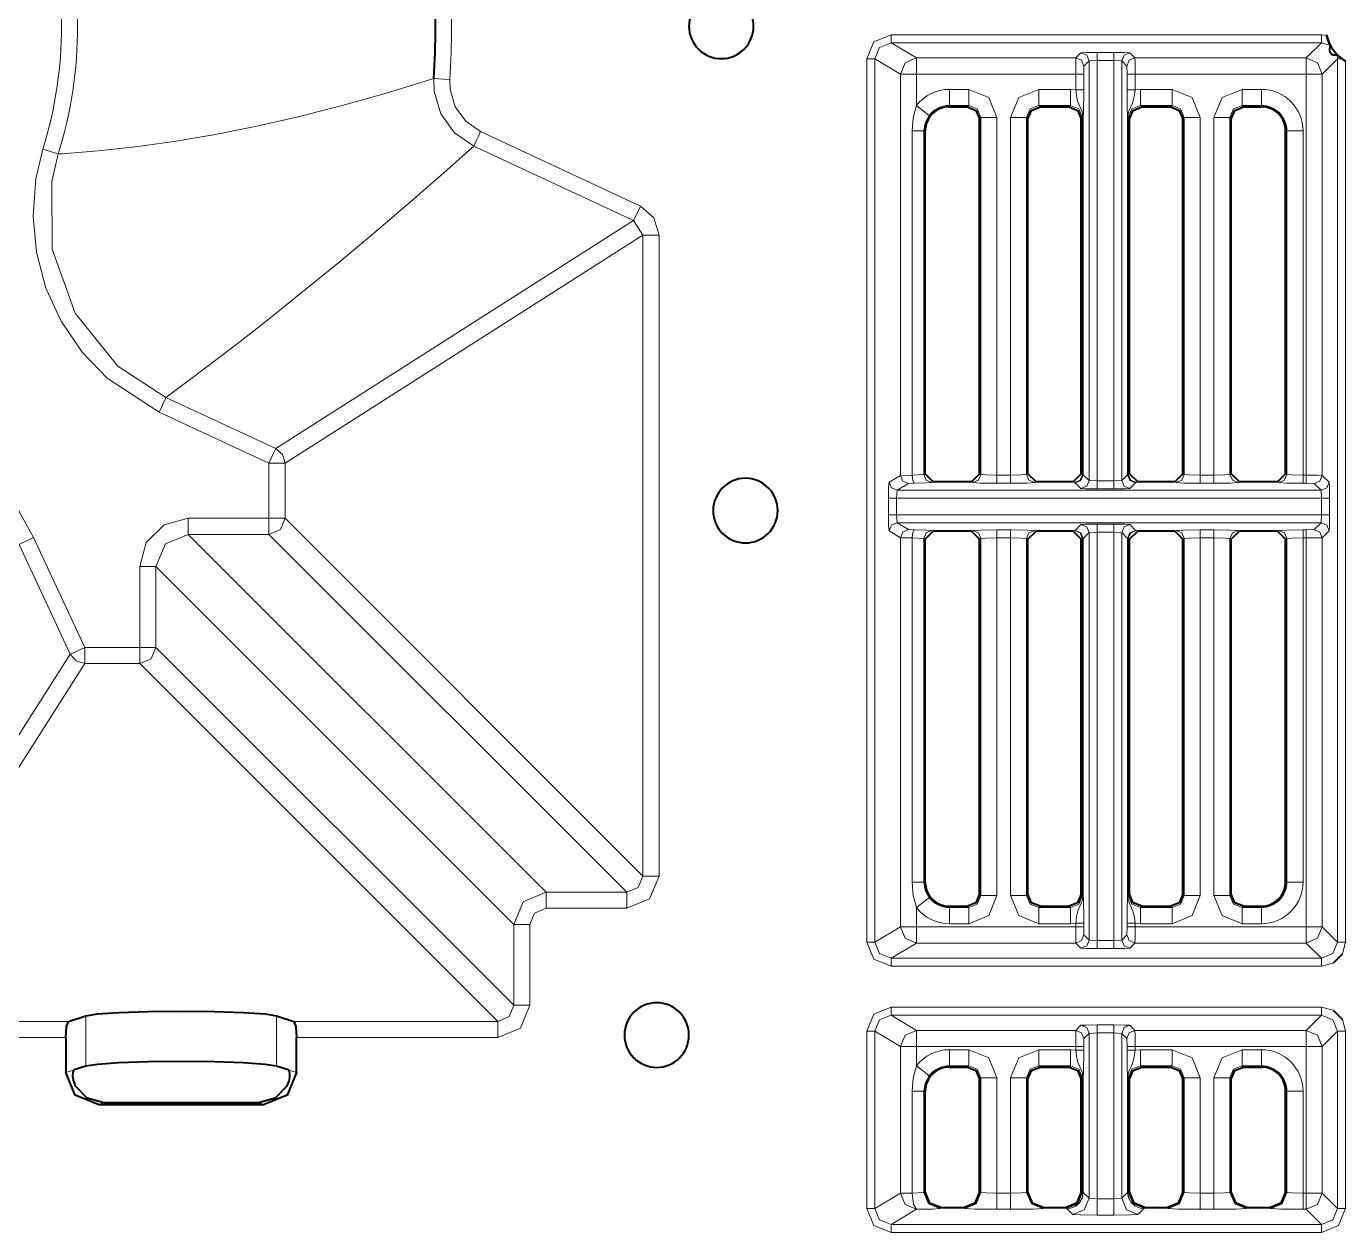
# Model space of a CAD drawing. Header units: millimetres. Extents: x 0 to 2941, y -405 to 1422.
# Drawn here: x 367.5 to 449.3, y 273.5 to 348.2 of the extents above; entities that cross this region are included whole.
import ezdxf

# ---------------------------------------------------------------- set-up
doc = ezdxf.new("R2010")
doc.units = ezdxf.units.MM
doc.layers.add('FINE', color=9, linetype='Continuous')
doc.layers.add('OUTLINE', color=7, linetype='Continuous')

msp = doc.modelspace()

# ---------------------------------------------------------------- linework, layer by layer
at = {"layer": 'FINE', "lineweight": 9}
for p, q in [((447.754, 347.677), (421.089, 347.677)), ((448.077, 347.642), (447.754, 347.677)), ((422.663, 346.234), (421.089, 347.178)), ((447.754, 347.178), (448.293, 347.02)), ((419.589, 346.179), (419.589, 291.452)), ((420.089, 291.452), (420.089, 346.179)), ((432.542, 346.234), (422.663, 346.234)), ((432.857, 346.549), (432.542, 346.234)), ((433.357, 346.049), (433.857, 346.075)), ((434.883, 346.575), (433.857, 346.575)), ((433.857, 320.032), (433.857, 346.075)), ((433.857, 346.075), (434.883, 346.075)), ((434.883, 346.075), (434.883, 320.032)), ((434.883, 346.075), (435.382, 346.049)), ((435.382, 346.049), (435.698, 345.734)), ((435.382, 320.058), (435.382, 346.049)), ((436.197, 346.234), (435.882, 346.549)), ((446.81, 346.234), (436.197, 346.234)), ((449.253, 291.453), (449.253, 346.033)), ((422.663, 345.234), (432.529, 345.234)), ((422.663, 343.286), (422.663, 345.234)), ((433.029, 345.234), (433.042, 345.734)), ((433.029, 344.258), (433.029, 345.234)), ((435.698, 345.734), (435.71, 345.234)), ((435.71, 345.234), (435.71, 344.258)), ((436.21, 344.258), (436.21, 345.234)), ((425.902, 344.289), (424.704, 344.289)), ((432.202, 344.289), (430.237, 344.289)), ((436.537, 344.289), (436.21, 344.258)), ((438.502, 344.289), (436.537, 344.289)), ((444.035, 344.289), (442.837, 344.289)), ((424.704, 343.209), (424.704, 343.29)), ((426.57, 342.459), (426.651, 342.541)), ((426.651, 342.541), (426.651, 320.423)), ((427.65, 320.386), (427.65, 342.541)), ((428.49, 342.541), (428.49, 320.386)), ((429.488, 342.541), (429.57, 342.459)), ((430.319, 343.209), (430.237, 343.29)), ((430.237, 343.29), (432.202, 343.29)), ((432.202, 343.29), (432.121, 343.209)), ((432.87, 342.459), (432.951, 342.541)), ((432.951, 342.541), (432.951, 320.423)), ((433, 320.415), (433, 342.541)), ((435.74, 342.541), (435.74, 320.415)), ((435.756, 320.415), (435.756, 342.541)), ((435.788, 342.541), (435.87, 342.459)), ((435.788, 320.423), (435.788, 342.541)), ((436.619, 343.209), (436.537, 343.29)), ((436.537, 343.29), (438.502, 343.29)), ((438.502, 343.29), (438.421, 343.209)), ((440.25, 320.386), (440.25, 342.541)), ((441.09, 342.541), (441.09, 320.386)), ((442.088, 342.541), (442.17, 342.459)), ((442.919, 343.209), (442.837, 343.29)), ((442.837, 343.29), (444.035, 343.29)), ((444.035, 343.29), (444.035, 343.209)), ((422.391, 341.709), (422.391, 320.385)), ((423.119, 341.709), (423.204, 341.709)), ((423.119, 320.421), (423.119, 341.709)), ((445.535, 341.709), (445.616, 341.709)), ((445.616, 341.709), (445.616, 320.423)), ((369.487, 340.287), (369.736, 340.301)), ((395.233, 340.772), (405.137, 336.154)), ((405.137, 336.154), (382.965, 322.029)), ((405.137, 336.154), (405.713, 335.249)), ((383.541, 321.124), (405.713, 335.249)), ((405.713, 335.249), (405.713, 295.542)), ((406.711, 295.542), (406.711, 335.249)), ((376.376, 325.359), (376.161, 325.202)), ((376.161, 325.202), (382.965, 322.029)), ((382.543, 321.124), (375.739, 324.297)), ((382.543, 317.714), (382.543, 321.124)), ((383.541, 321.124), (383.541, 317.714)), ((423.204, 320.464), (423.119, 320.421)), ((426.651, 320.423), (426.57, 320.464)), ((432.951, 320.423), (432.87, 320.464)), ((435.87, 320.464), (435.788, 320.423)), ((445.616, 320.423), (445.535, 320.464)), ((421.664, 320.373), (420.963, 319.953)), ((421.462, 319.453), (422.163, 319.873)), ((422.391, 320.385), (421.664, 320.373)), ((422.163, 319.873), (422.527, 319.885)), ((423.119, 320.421), (422.391, 320.385)), ((423.618, 319.921), (423.704, 319.964)), ((426.07, 319.964), (426.152, 319.923)), ((428.49, 320.386), (427.65, 320.386)), ((427.65, 319.886), (428.49, 319.886)), ((429.988, 319.923), (430.07, 319.964)), ((432.37, 319.964), (432.452, 319.923)), ((432.452, 319.923), (432.5, 319.915)), ((432.5, 319.915), (432.857, 319.558)), ((433.357, 320.058), (433, 320.415)), ((433.857, 320.032), (433.357, 320.058)), ((434.883, 320.032), (433.857, 320.032)), ((435.382, 320.058), (434.883, 320.032)), ((435.74, 320.415), (435.382, 320.058)), ((435.788, 320.423), (435.756, 320.415)), ((435.882, 319.558), (436.239, 319.915)), ((436.239, 319.915), (436.288, 319.923)), ((436.288, 319.923), (436.37, 319.964)), ((441.09, 320.386), (440.25, 320.386)), ((440.25, 319.886), (441.09, 319.886)), ((442.588, 319.923), (442.67, 319.964)), ((445.035, 319.964), (445.117, 319.923)), ((446.81, 320.386), (446.615, 320.386)), ((446.615, 319.886), (446.81, 319.886)), ((446.81, 319.886), (447.31, 319.873)), ((447.31, 319.873), (447.73, 319.453)), ((448.23, 319.953), (447.81, 320.373)), ((420.92, 318.953), (420.92, 317.927)), ((421.42, 318.953), (421.462, 319.453)), ((421.42, 318.953), (447.756, 318.953)), ((421.42, 317.927), (421.42, 318.953)), ((447.73, 319.453), (421.462, 319.453)), ((433.857, 319.532), (434.883, 319.532)), ((447.73, 319.453), (447.756, 318.953)), ((447.756, 318.953), (447.756, 317.927)), ((448.255, 317.927), (448.255, 318.953)), ((377.538, 317.714), (382.543, 317.714)), ((405.713, 295.542), (383.541, 317.714)), ((421.462, 317.428), (421.42, 317.927)), ((447.756, 317.927), (421.42, 317.927)), ((421.462, 317.428), (447.73, 317.428)), ((422.163, 317.008), (421.462, 317.428)), ((432.857, 317.323), (432.5, 316.966)), ((434.883, 317.348), (433.857, 317.348)), ((436.239, 316.966), (435.882, 317.323)), ((447.73, 317.428), (447.31, 317.008)), ((447.756, 317.927), (447.73, 317.428)), ((367.96, 316.518), (371.133, 309.714)), ((382.543, 316.716), (377.538, 316.716)), ((382.543, 316.716), (404.715, 294.544)), ((420.963, 316.928), (421.664, 316.507)), ((421.664, 316.507), (421.664, 292.397)), ((421.664, 316.507), (422.391, 316.496)), ((422.527, 316.995), (422.163, 317.008)), ((422.391, 316.496), (423.119, 316.46)), ((422.391, 316.496), (422.391, 295.172)), ((423.704, 316.917), (423.618, 316.96)), ((426.152, 316.958), (426.07, 316.917)), ((426.57, 316.417), (426.651, 316.458)), ((428.49, 316.995), (427.65, 316.995)), ((428.49, 316.495), (428.49, 294.34)), ((429.488, 294.34), (429.488, 316.458)), ((429.488, 316.458), (429.57, 316.417)), ((430.07, 316.917), (429.988, 316.958)), ((432.452, 316.958), (432.37, 316.917)), ((432.5, 316.966), (432.452, 316.958)), ((432.87, 316.417), (432.951, 316.458)), ((432.951, 316.458), (432.983, 316.466)), ((432.951, 316.458), (432.951, 294.34)), ((432.983, 316.466), (432.983, 294.34)), ((433, 316.466), (433.357, 316.823)), ((433, 294.34), (433, 316.466)), ((433.357, 316.823), (433.857, 316.849)), ((433.357, 316.823), (433.357, 291.582)), ((434.883, 316.849), (435.382, 316.823)), ((435.382, 291.582), (435.382, 316.823)), ((435.382, 316.823), (435.74, 316.466)), ((435.74, 316.466), (435.74, 294.34)), ((435.756, 294.34), (435.756, 316.466)), ((435.756, 316.466), (435.788, 316.458)), ((435.788, 316.458), (435.87, 316.417)), ((435.788, 294.34), (435.788, 316.458)), ((436.288, 316.958), (436.239, 316.966)), ((436.37, 316.917), (436.288, 316.958)), ((438.752, 316.958), (438.67, 316.917)), ((439.17, 316.417), (439.251, 316.458)), ((439.251, 316.458), (439.251, 294.34)), ((441.09, 316.995), (440.25, 316.995)), ((440.25, 294.34), (440.25, 316.495)), ((440.25, 316.495), (441.09, 316.495)), ((441.09, 316.495), (441.09, 294.34)), ((442.088, 294.34), (442.088, 316.458)), ((442.088, 316.458), (442.17, 316.417)), ((442.67, 316.917), (442.588, 316.958)), ((445.117, 316.958), (445.035, 316.917)), ((446.81, 316.995), (446.615, 316.995)), ((446.615, 295.172), (446.615, 316.495)), ((446.615, 316.495), (446.81, 316.495)), ((447.31, 317.008), (446.81, 316.995)), ((446.81, 316.495), (446.81, 292.397)), ((447.81, 292.397), (447.81, 316.508)), ((370.228, 309.292), (367.055, 316.096)), ((374.543, 309.714), (374.543, 314.719)), ((375.541, 314.719), (375.541, 309.714)), ((370.228, 309.292), (356.103, 287.12)), ((371.133, 309.714), (374.543, 309.714)), ((357.008, 286.544), (371.133, 308.716)), ((374.543, 308.716), (371.133, 308.716)), ((374.543, 308.716), (396.715, 286.544)), ((445.616, 295.172), (445.535, 295.172)), ((429.57, 294.421), (429.488, 294.34)), ((432.951, 294.34), (432.87, 294.421)), ((435.87, 294.421), (435.788, 294.34)), ((439.251, 294.34), (439.17, 294.421)), ((442.17, 294.421), (442.088, 294.34)), ((422.663, 292.397), (422.663, 293.595)), ((424.704, 293.591), (424.704, 293.672)), ((425.902, 293.591), (424.704, 293.591)), ((425.821, 293.672), (425.902, 293.591)), ((430.237, 293.591), (430.319, 293.672)), ((436.537, 293.591), (436.619, 293.672)), ((438.502, 293.591), (436.537, 293.591)), ((438.421, 293.672), (438.502, 293.591)), ((442.837, 293.591), (442.919, 293.672)), ((444.035, 293.591), (442.837, 293.591)), ((444.035, 293.672), (444.035, 293.591)), ((398.711, 287.542), (398.711, 292.547)), ((421.664, 292.397), (420.089, 291.452)), ((432.529, 292.397), (422.663, 292.397)), ((424.704, 292.592), (425.902, 292.592)), ((430.237, 292.592), (432.202, 292.592)), ((433.029, 292.397), (433.029, 292.623)), ((433.042, 291.897), (433.029, 292.397)), ((433.357, 291.582), (433.042, 291.897)), ((435.698, 291.897), (435.382, 291.582)), ((435.71, 292.397), (435.698, 291.897)), ((435.71, 292.623), (435.71, 292.397)), ((436.21, 292.397), (436.21, 292.623)), ((436.21, 292.623), (436.537, 292.592)), ((446.81, 292.397), (436.21, 292.397)), ((436.537, 292.592), (438.502, 292.592)), ((442.837, 292.592), (444.035, 292.592)), ((433.857, 291.556), (433.357, 291.582)), ((433.857, 291.056), (434.883, 291.056)), ((435.382, 291.582), (434.883, 291.556)), ((435.882, 291.082), (436.197, 291.397)), ((436.197, 291.397), (446.81, 291.397)), ((446.81, 291.397), (447.754, 290.453)), ((449.066, 290.726), (449.253, 291.453)), ((421.089, 289.954), (447.754, 289.954)), ((447.754, 289.954), (448.481, 290.141)), ((447.754, 287.427), (421.089, 287.427)), ((422.663, 285.984), (421.089, 286.927)), ((448.481, 287.239), (447.754, 287.427)), ((370.123, 286.544), (357.008, 286.544)), ((371.198, 283.789), (371.198, 286.895)), ((383.016, 286.895), (383.016, 283.789)), ((396.715, 286.544), (384.091, 286.544)), ((432.857, 286.299), (432.542, 285.984)), ((434.883, 286.325), (433.857, 286.325)), ((436.197, 285.984), (435.882, 286.299)), ((449.253, 285.928), (449.066, 286.655)), ((357.008, 285.546), (369.957, 285.546)), ((384.258, 285.546), (396.715, 285.546)), ((419.589, 285.928), (419.589, 274.952)), ((420.089, 285.928), (421.664, 284.984)), ((432.542, 285.984), (422.663, 285.984)), ((433.029, 284.984), (433.042, 285.484)), ((433.042, 285.484), (433.357, 285.799)), ((433.357, 285.799), (433.857, 285.825)), ((433.357, 285.799), (433.357, 275.581)), ((433.857, 285.825), (434.883, 285.825)), ((434.883, 285.825), (434.883, 275.543)), ((434.883, 285.825), (435.382, 285.799)), ((435.382, 285.799), (435.698, 285.484)), ((435.382, 275.581), (435.382, 285.799)), ((435.698, 285.484), (435.71, 284.984)), ((446.81, 285.984), (436.197, 285.984)), ((448.754, 285.928), (448.754, 274.953)), ((449.253, 274.953), (449.253, 285.928)), ((421.664, 284.984), (421.664, 275.897)), ((425.902, 284.788), (424.704, 284.788)), ((432.202, 284.788), (430.237, 284.788)), ((432.529, 284.757), (432.202, 284.788)), ((432.529, 284.984), (432.529, 284.757)), ((433.029, 284.757), (433.029, 284.984)), ((435.71, 284.984), (435.71, 284.757)), ((436.21, 284.984), (446.81, 284.984)), ((436.21, 284.757), (436.21, 284.984)), ((444.035, 284.788), (442.837, 284.788)), ((446.81, 284.984), (446.81, 275.897)), ((430.319, 283.708), (430.237, 283.79)), ((438.502, 283.79), (438.421, 283.708)), ((442.919, 283.708), (442.837, 283.79)), ((369.957, 283.369), (370.441, 283.526)), ((383.773, 283.526), (384.258, 283.369)), ((426.57, 282.959), (426.651, 283.041)), ((426.651, 283.041), (426.651, 275.946)), ((427.65, 275.897), (427.65, 283.041)), ((428.49, 283.041), (428.49, 275.897)), ((429.488, 283.041), (429.57, 282.959)), ((432.87, 282.959), (432.951, 283.041)), ((432.951, 283.041), (432.951, 275.946)), ((433, 275.939), (433, 283.041)), ((435.74, 283.041), (435.74, 275.939)), ((435.756, 275.939), (435.756, 283.041)), ((435.788, 275.946), (435.788, 283.041)), ((435.788, 283.041), (435.87, 282.959)), ((439.17, 282.959), (439.251, 283.041)), ((439.251, 283.041), (439.251, 275.946)), ((440.25, 275.897), (440.25, 283.041)), ((441.09, 283.041), (441.09, 275.897)), ((442.088, 283.041), (442.17, 282.959)), ((442.088, 275.946), (442.088, 283.041)), ((422.391, 282.208), (422.391, 275.897)), ((423.119, 282.208), (423.204, 282.208)), ((445.535, 282.208), (445.616, 282.208)), ((445.616, 282.208), (445.616, 275.946)), ((446.615, 275.897), (446.615, 282.208)), ((372.32, 281.499), (371.967, 281.386)), ((382.247, 281.386), (381.894, 281.499)), ((423.119, 275.944), (422.391, 275.897)), ((426.651, 275.946), (426.57, 275.987)), ((428.49, 275.897), (427.65, 275.897)), ((432.951, 275.946), (432.87, 275.987)), ((432.983, 275.935), (432.951, 275.946)), ((433.357, 275.581), (433, 275.939)), ((433.857, 275.543), (433.357, 275.581)), ((435.382, 275.581), (434.883, 275.543)), ((435.74, 275.939), (435.382, 275.581)), ((435.74, 275.939), (435.74, 275.933)), ((435.788, 275.946), (435.756, 275.935)), ((435.756, 275.935), (435.756, 275.939)), ((435.87, 275.987), (435.788, 275.946)), ((439.251, 275.946), (439.17, 275.987)), ((441.09, 275.897), (440.25, 275.897)), ((442.17, 275.987), (442.088, 275.946)), ((445.616, 275.946), (445.535, 275.987)), ((446.81, 275.897), (446.615, 275.897)), ((448.754, 274.953), (447.81, 275.897)), ((421.089, 273.953), (422.663, 274.897)), ((424.117, 274.945), (424.204, 274.988)), ((425.57, 274.988), (425.652, 274.947)), ((427.65, 274.897), (428.49, 274.897)), ((430.487, 274.947), (430.57, 274.988)), ((431.87, 274.988), (431.952, 274.947)), ((431.952, 274.947), (432.001, 274.937)), ((432.001, 274.937), (432.357, 274.582)), ((436.382, 274.582), (436.738, 274.937)), ((436.738, 274.937), (436.787, 274.947)), ((436.787, 274.947), (436.87, 274.988)), ((438.17, 274.988), (438.252, 274.947)), ((440.25, 274.897), (441.09, 274.897)), ((443.087, 274.947), (443.17, 274.988)), ((444.535, 274.988), (444.617, 274.947)), ((446.615, 274.897), (446.81, 274.897)), ((446.81, 274.897), (447.754, 273.953)), ((447.754, 273.953), (421.089, 273.953)), ((433.857, 274.543), (434.883, 274.543)), ((421.089, 273.453), (447.754, 273.453))]:
    msp.add_line(p, q, dxfattribs=at)
for points in [[(368.533, 340.584, 0.151875), (368.533, 355.798)], [(369.487, 340.287, 0.151871), (369.487, 356.094)], [(393.748, 344.9, 0.033071), (393.748, 351.481)], [(424.704, 344.289, 0.232249), (422.663, 343.286)], [(446.615, 320.386), (446.615, 341.709, 0.414204), (444.035, 344.289)], [(424.704, 343.29, 0.232242), (423.453, 342.676)], [(445.616, 341.709, 0.414214), (444.035, 343.29)], [(444.035, 293.591, 0.414214), (445.616, 295.172)], [(444.035, 292.592, 0.414204), (446.615, 295.172)], [(422.663, 293.595, 0.23224), (424.704, 292.592)], [(423.453, 294.205, 0.232246), (424.704, 293.591)], [(424.704, 284.788, 0.232249), (422.663, 283.786)], [(446.615, 282.208, 0.414204), (444.035, 284.788)], [(424.704, 283.79, 0.232242), (423.453, 283.175)], [(445.616, 282.208, 0.414214), (444.035, 283.79)]]:
    msp.add_lwpolyline(points, format="xyb", dxfattribs=at)
for points in [[(421.089, 347.677), (420.029, 347.239), (419.589, 346.179)], [(421.089, 347.178), (421.089, 347.329), (421.089, 347.677)], [(447.754, 347.178), (447.754, 347.329), (447.754, 347.677)], [(420.089, 346.179), (420.382, 346.885), (421.089, 347.178)], [(421.089, 347.178), (447.754, 347.178), (446.81, 346.234)], [(419.589, 346.179), (419.935, 346.179), (420.089, 346.179)], [(420.089, 346.179), (421.664, 345.234), (421.664, 320.373)], [(422.663, 346.234), (421.956, 345.941), (421.664, 345.234)], [(422.663, 346.234), (422.663, 345.932), (422.663, 345.234)], [(432.542, 346.234), (432.533, 345.932), (432.529, 345.234)], [(432.542, 346.234), (432.895, 346.087), (433.042, 345.734)], [(433.857, 346.575), (433.159, 346.567), (432.857, 346.549)], [(432.857, 346.549), (433.21, 346.403), (433.357, 346.049)], [(433.042, 345.734), (433.357, 346.049), (433.357, 320.058)], [(433.857, 346.575), (433.857, 346.424), (433.857, 346.075)], [(434.883, 346.575), (434.883, 346.424), (434.883, 346.075)], [(435.882, 346.549), (435.58, 346.567), (434.883, 346.575)], [(435.882, 346.549), (435.529, 346.403), (435.382, 346.049)], [(436.197, 346.234), (435.844, 346.087), (435.698, 345.734)], [(436.21, 345.234), (436.206, 345.932), (436.197, 346.234)], [(447.81, 345.234), (447.517, 345.941), (446.81, 346.234)], [(446.81, 346.234), (446.81, 345.932), (446.81, 345.234)], [(448.754, 346.178), (448.754, 291.453), (447.81, 292.397)], [(447.81, 320.373), (447.81, 345.234), (448.754, 346.178)], [(448.721, 346.433), (448.754, 346.178), (448.832, 346.178), (449.031, 346.178)], [(392.752, 344.966), (389.884, 344.081), (387.082, 343.29), (384.351, 342.592), (381.691, 341.986), (379.107, 341.472), (376.645, 341.054), (374.26, 340.721), (371.956, 340.471), (369.736, 340.301)], [(392.752, 344.966), (392.844, 344.96), (393.063, 344.946), (393.38, 344.925), (393.748, 344.9)], [(392.752, 344.966), (392.775, 344.155), (393.191, 342.768), (394.042, 341.596), (395.233, 340.772)], [(421.664, 345.234), (421.971, 345.234), (422.663, 345.234)], [(432.529, 345.234), (432.529, 344.258), (432.202, 344.289)], [(432.529, 345.234), (432.878, 345.234), (433.029, 345.234)], [(436.21, 345.234), (435.861, 345.234), (435.71, 345.234)], [(436.21, 345.234), (446.81, 345.234), (446.81, 320.386)], [(447.81, 345.234), (447.508, 345.234), (446.81, 345.234)], [(405.559, 337.059), (395.655, 341.677), (394.74, 342.31), (394.085, 343.211), (393.766, 344.277), (393.748, 344.9)], [(424.704, 343.29), (424.704, 343.6), (424.704, 344.289)], [(425.902, 343.29), (425.902, 343.6), (425.902, 344.289)], [(427.65, 342.541), (427.138, 343.777), (425.902, 344.289)], [(430.237, 344.289), (429.001, 343.777), (428.49, 342.541)], [(430.237, 344.289), (430.237, 343.6), (430.237, 343.29)], [(432.202, 344.289), (432.202, 343.6), (432.202, 343.29)], [(432.529, 344.258), (432.878, 344.258), (433.029, 344.258)], [(432.529, 344.258), (432.572, 343.894), (432.65, 343.551), (432.875, 343.033), (432.926, 342.896), (432.955, 342.789), (432.978, 342.644), (432.983, 342.574), (432.983, 342.541)], [(433, 342.541), (433, 342.553), (433, 342.581), (433.001, 342.64), (433.003, 342.689), (433.006, 342.763), (433.02, 343.257), (433.026, 343.728), (433.029, 344.258)], [(436.21, 344.258), (435.861, 344.258), (435.71, 344.258)], [(435.71, 344.258), (435.713, 343.666), (435.723, 343.118), (435.736, 342.71), (435.739, 342.602), (435.739, 342.568), (435.74, 342.541)], [(435.756, 342.541), (435.758, 342.611), (435.767, 342.698), (435.827, 342.937), (436.049, 343.437), (436.16, 343.851), (436.21, 344.258)], [(436.537, 344.289), (436.537, 343.6), (436.537, 343.29)], [(438.502, 344.289), (438.502, 343.6), (438.502, 343.29)], [(440.25, 342.541), (439.738, 343.777), (438.502, 344.289)], [(442.837, 344.289), (441.601, 343.777), (441.09, 342.541)], [(442.837, 344.289), (442.837, 343.6), (442.837, 343.29)], [(444.035, 344.289), (444.035, 343.6), (444.035, 343.29)], [(422.663, 343.286), (422.459, 342.529), (422.391, 341.709)], [(423.453, 342.676), (423.207, 342.865), (422.663, 343.286)], [(423.119, 341.709), (423.202, 342.211), (423.453, 342.676)], [(424.704, 343.29), (425.902, 343.29), (425.821, 343.209)], [(425.902, 343.29), (426.433, 343.072), (426.651, 342.541)], [(426.651, 342.541), (426.961, 342.541), (427.65, 342.541)], [(428.49, 342.541), (429.178, 342.541), (429.488, 342.541)], [(429.488, 342.541), (429.706, 343.072), (430.237, 343.29)], [(429.57, 320.464), (429.488, 320.423), (429.488, 342.541)], [(432.202, 343.29), (432.733, 343.072), (432.951, 342.541)], [(432.951, 342.541), (432.962, 342.541), (432.983, 342.541)], [(432.983, 342.541), (432.983, 320.415), (432.951, 320.423)], [(432.983, 342.541), (432.995, 342.541), (433, 342.541)], [(435.756, 342.541), (435.744, 342.541), (435.74, 342.541)], [(435.756, 342.541), (435.777, 342.541), (435.788, 342.541)], [(435.788, 342.541), (436.006, 343.072), (436.537, 343.29)], [(438.502, 343.29), (439.033, 343.072), (439.251, 342.541)], [(439.17, 342.459), (439.251, 342.541), (439.251, 320.423), (439.17, 320.464)], [(439.251, 342.541), (439.561, 342.541), (440.25, 342.541)], [(442.088, 342.541), (441.778, 342.541), (441.09, 342.541)], [(442.088, 342.541), (442.306, 343.072), (442.837, 343.29)], [(442.17, 320.464), (442.088, 320.423), (442.088, 342.541)], [(423.119, 341.709), (422.901, 341.709), (422.391, 341.709)], [(446.615, 341.709), (445.926, 341.709), (445.616, 341.709)], [(395.233, 340.772), (395.272, 340.856), (395.365, 341.055), (395.499, 341.342), (395.655, 341.677)], [(375.739, 324.297), (372.527, 326.394), (370.966, 328.013), (369.663, 329.925), (368.727, 331.969), (368.13, 334.203), (367.923, 336.441), (368.1, 338.747), (368.533, 340.584)], [(368.533, 340.583), (368.886, 340.474), (369.189, 340.38), (369.399, 340.314), (369.487, 340.287)], [(369.487, 340.287), (369.085, 338.586), (369.113, 334.377), (370.532, 330.415), (373.186, 327.144), (376.161, 325.202)], [(376.376, 325.359), (378.367, 326.839), (380.389, 328.382), (382.442, 329.986), (384.525, 331.652), (386.638, 333.381), (388.743, 335.139), (390.877, 336.957), (393.04, 338.835), (395.233, 340.772)], [(405.137, 336.154), (405.268, 336.437), (405.559, 337.059)], [(406.711, 335.249), (406.399, 336.322), (405.559, 337.059)], [(405.713, 335.249), (406.025, 335.249), (406.711, 335.249)], [(375.739, 324.297), (375.895, 324.632), (376.029, 324.919), (376.122, 325.119), (376.161, 325.202)], [(351.674, 323.724), (355.461, 324.332), (359.956, 323.646), (363.967, 321.51), (367.046, 318.168), (367.96, 316.518)], [(382.543, 321.124), (382.833, 321.746), (382.965, 322.029)], [(382.965, 322.029), (383.384, 321.66), (383.541, 321.124)], [(382.543, 321.124), (383.229, 321.124), (383.541, 321.124)], [(420.963, 319.953), (420.933, 319.651), (420.92, 318.953)], [(420.963, 319.953), (421.109, 319.6), (421.462, 319.453)], [(421.664, 320.373), (421.81, 320.02), (422.163, 319.873)], [(422.391, 320.385), (422.432, 320.036), (422.527, 319.885)], [(422.527, 319.885), (423.292, 319.899), (423.618, 319.921)], [(423.119, 320.421), (423.265, 320.068), (423.618, 319.921)], [(426.152, 319.923), (426.505, 320.07), (426.651, 320.423)], [(426.152, 319.923), (426.617, 319.897), (427.65, 319.886)], [(427.65, 320.386), (426.961, 320.396), (426.651, 320.423)], [(427.65, 319.886), (427.65, 320.037), (427.65, 320.386)], [(429.488, 320.423), (429.178, 320.396), (428.49, 320.386)], [(428.49, 319.886), (428.49, 320.037), (428.49, 320.386)], [(428.49, 319.886), (429.522, 319.897), (429.988, 319.923)], [(429.988, 319.923), (429.635, 320.07), (429.488, 320.423)], [(432.452, 319.923), (432.804, 320.07), (432.951, 320.423)], [(432.5, 319.915), (432.84, 320.063), (432.983, 320.415)], [(432.5, 319.915), (432.853, 320.062), (433, 320.415)], [(432.857, 319.558), (433.21, 319.704), (433.357, 320.058)], [(433, 320.415), (432.995, 320.415), (432.983, 320.415)], [(433.857, 319.532), (433.857, 319.683), (433.857, 320.032)], [(434.883, 319.532), (434.883, 319.683), (434.883, 320.032)], [(435.882, 319.558), (435.529, 319.704), (435.382, 320.058)], [(436.239, 319.915), (435.886, 320.062), (435.74, 320.415)], [(435.756, 320.415), (435.744, 320.415), (435.74, 320.415)], [(436.239, 319.915), (435.899, 320.063), (435.756, 320.415)], [(436.288, 319.923), (435.935, 320.07), (435.788, 320.423)], [(438.67, 319.964), (438.752, 319.923), (439.217, 319.897), (440.25, 319.886)], [(439.251, 320.423), (439.104, 320.07), (438.752, 319.923)], [(440.25, 320.386), (439.561, 320.396), (439.251, 320.423)], [(440.25, 320.386), (440.25, 320.037), (440.25, 319.886)], [(442.088, 320.423), (441.778, 320.396), (441.09, 320.386)], [(441.09, 320.386), (441.09, 320.037), (441.09, 319.886)], [(441.09, 319.886), (442.122, 319.897), (442.588, 319.923)], [(442.088, 320.423), (442.235, 320.07), (442.588, 319.923)], [(445.117, 319.923), (445.469, 320.07), (445.616, 320.423)], [(445.117, 319.923), (445.582, 319.897), (446.615, 319.886)], [(446.615, 320.386), (445.926, 320.396), (445.616, 320.423)], [(446.615, 319.886), (446.615, 320.037), (446.615, 320.386)], [(446.81, 320.386), (446.81, 320.037), (446.81, 319.886)], [(447.81, 320.373), (447.508, 320.382), (446.81, 320.386)], [(447.81, 320.373), (447.663, 320.02), (447.31, 319.873)], [(448.23, 319.953), (448.083, 319.6), (447.73, 319.453)], [(448.255, 318.953), (448.248, 319.651), (448.23, 319.953)], [(420.92, 318.953), (421.074, 318.953), (421.42, 318.953)], [(432.857, 319.558), (433.159, 319.54), (433.857, 319.532)], [(434.883, 319.532), (435.58, 319.54), (435.882, 319.558)], [(448.255, 318.953), (448.104, 318.953), (447.756, 318.953)], [(374.543, 314.719), (374.944, 316.217), (376.04, 317.313), (377.538, 317.714)], [(377.538, 317.714), (377.538, 317.028), (377.538, 316.716)], [(382.543, 317.714), (382.543, 317.028), (382.543, 316.716)], [(382.543, 317.714), (383.229, 317.714), (383.541, 317.714)], [(383.541, 317.714), (383.248, 317.009), (382.543, 316.716)], [(420.92, 317.927), (421.074, 317.927), (421.42, 317.927)], [(420.92, 317.927), (420.933, 317.23), (420.963, 316.928)], [(420.963, 316.928), (421.109, 317.281), (421.462, 317.428)], [(433.857, 317.348), (433.159, 317.341), (432.857, 317.323)], [(433.357, 316.823), (433.21, 317.176), (432.857, 317.323)], [(433.857, 316.849), (433.857, 317.197), (433.857, 317.348)], [(434.883, 316.849), (434.883, 317.197), (434.883, 317.348)], [(435.882, 317.323), (435.58, 317.341), (434.883, 317.348)], [(435.382, 316.823), (435.529, 317.176), (435.882, 317.323)], [(448.23, 316.928), (448.083, 317.281), (447.73, 317.428)], [(448.255, 317.927), (448.104, 317.927), (447.756, 317.927)], [(447.81, 316.508), (448.23, 316.928), (448.248, 317.23), (448.255, 317.927)], [(367.96, 316.518), (367.625, 316.362), (367.338, 316.228), (367.138, 316.135), (367.055, 316.096)], [(377.538, 316.716), (376.124, 316.133), (375.541, 314.719)], [(404.715, 294.544), (399.71, 294.544), (377.538, 316.716)], [(421.664, 316.507), (421.81, 316.861), (422.163, 317.008)], [(422.391, 316.496), (422.432, 316.845), (422.527, 316.995)], [(423.618, 316.96), (423.292, 316.982), (422.527, 316.995)], [(423.119, 316.46), (423.265, 316.813), (423.618, 316.96)], [(423.204, 295.172), (423.119, 295.172), (423.119, 316.46), (423.204, 316.417)], [(427.65, 316.995), (426.617, 316.984), (426.152, 316.958)], [(426.152, 316.958), (426.505, 316.811), (426.651, 316.458)], [(426.651, 316.458), (426.651, 294.34), (426.57, 294.421)], [(426.651, 316.458), (426.961, 316.484), (427.65, 316.495)], [(427.65, 316.995), (427.65, 316.844), (427.65, 316.495)], [(427.65, 294.34), (427.65, 316.495), (428.49, 316.495)], [(428.49, 316.995), (428.49, 316.844), (428.49, 316.495)], [(429.988, 316.958), (429.522, 316.984), (428.49, 316.995)], [(428.49, 316.495), (429.178, 316.484), (429.488, 316.458)], [(429.988, 316.958), (429.635, 316.811), (429.488, 316.458)], [(432.951, 316.458), (432.804, 316.811), (432.452, 316.958)], [(432.983, 316.466), (432.84, 316.818), (432.5, 316.966)], [(433, 316.466), (432.853, 316.819), (432.5, 316.966)], [(432.983, 316.466), (432.995, 316.466), (433, 316.466)], [(434.883, 291.556), (433.857, 291.556), (433.857, 316.849)], [(433.857, 316.849), (434.883, 316.849), (434.883, 291.556)], [(435.74, 316.466), (435.886, 316.819), (436.239, 316.966)], [(435.74, 316.466), (435.744, 316.466), (435.756, 316.466)], [(435.756, 316.466), (435.899, 316.818), (436.239, 316.966)], [(435.788, 316.458), (435.935, 316.811), (436.288, 316.958)], [(440.25, 316.995), (439.217, 316.984), (438.752, 316.958)], [(438.752, 316.958), (439.104, 316.811), (439.251, 316.458)], [(439.251, 316.458), (439.561, 316.484), (440.25, 316.495)], [(440.25, 316.995), (440.25, 316.844), (440.25, 316.495)], [(441.09, 316.995), (441.09, 316.844), (441.09, 316.495)], [(442.588, 316.958), (442.122, 316.984), (441.09, 316.995)], [(441.09, 316.495), (441.778, 316.484), (442.088, 316.458)], [(442.588, 316.958), (442.235, 316.811), (442.088, 316.458)], [(446.615, 316.995), (445.582, 316.984), (445.117, 316.958)], [(445.616, 316.458), (445.469, 316.811), (445.117, 316.958)], [(445.535, 316.417), (445.616, 316.458), (445.616, 295.172)], [(445.616, 316.458), (445.926, 316.484), (446.615, 316.495)], [(446.615, 316.495), (446.615, 316.844), (446.615, 316.995)], [(446.81, 316.495), (446.81, 316.844), (446.81, 316.995)], [(446.81, 316.495), (447.508, 316.499), (447.81, 316.508)], [(447.81, 316.508), (447.663, 316.861), (447.31, 317.008)], [(374.543, 314.719), (375.229, 314.719), (375.541, 314.719)], [(375.541, 314.719), (397.713, 292.547), (397.713, 287.542)], [(371.133, 309.714), (370.51, 309.424), (370.228, 309.292)], [(371.133, 308.716), (370.597, 308.873), (370.228, 309.292)], [(371.133, 309.714), (371.133, 309.028), (371.133, 308.716)], [(374.543, 309.714), (374.543, 309.028), (374.543, 308.716)], [(374.543, 309.714), (375.229, 309.714), (375.541, 309.714)], [(397.713, 287.542), (375.541, 309.714), (375.248, 309.009), (374.543, 308.716)], [(399.71, 293.546), (404.715, 293.546), (406.127, 294.13), (406.711, 295.542)], [(405.713, 295.542), (405.422, 294.835), (404.715, 294.544)], [(405.713, 295.542), (406.025, 295.542), (406.711, 295.542)], [(422.391, 295.172), (422.901, 295.172), (423.119, 295.172)], [(422.391, 295.172), (422.462, 294.336), (422.663, 293.595)], [(423.453, 294.205), (423.206, 294.66), (423.119, 295.172)], [(446.615, 295.172), (445.926, 295.172), (445.616, 295.172)], [(399.71, 294.544), (398.299, 293.958), (397.713, 292.547)], [(399.71, 294.544), (399.71, 294.232), (399.71, 293.546)], [(404.715, 294.544), (404.715, 294.232), (404.715, 293.546)], [(426.651, 294.34), (426.433, 293.809), (425.902, 293.591)], [(425.902, 292.592), (427.138, 293.104), (427.65, 294.34)], [(427.65, 294.34), (426.961, 294.34), (426.651, 294.34)], [(428.49, 294.34), (429.178, 294.34), (429.488, 294.34)], [(428.49, 294.34), (429.001, 293.104), (430.237, 292.592)], [(430.237, 293.591), (429.706, 293.809), (429.488, 294.34)], [(432.951, 294.34), (432.733, 293.809), (432.202, 293.591)], [(432.983, 294.34), (432.981, 294.27), (432.972, 294.183), (432.912, 293.943), (432.69, 293.443), (432.579, 293.03), (432.529, 292.623)], [(432.951, 294.34), (432.962, 294.34), (432.983, 294.34)], [(432.983, 294.34), (432.995, 294.34), (433, 294.34)], [(433.029, 292.623), (433.026, 293.215), (433.017, 293.763), (433.004, 294.171), (433, 294.279), (433, 294.313), (433, 294.34)], [(435.74, 294.34), (435.74, 294.327), (435.739, 294.3), (435.738, 294.241), (435.736, 294.192), (435.734, 294.117), (435.72, 293.624), (435.713, 293.153), (435.71, 292.623)], [(435.756, 294.34), (435.744, 294.34), (435.74, 294.34)], [(435.756, 294.34), (435.777, 294.34), (435.788, 294.34)], [(436.21, 292.623), (436.167, 292.987), (436.089, 293.33), (435.865, 293.848), (435.813, 293.984), (435.784, 294.091), (435.761, 294.237), (435.757, 294.307), (435.756, 294.34)], [(436.537, 293.591), (436.006, 293.809), (435.788, 294.34)], [(439.251, 294.34), (439.033, 293.809), (438.502, 293.591)], [(438.502, 292.592), (439.738, 293.104), (440.25, 294.34)], [(439.251, 294.34), (439.561, 294.34), (440.25, 294.34)], [(442.088, 294.34), (441.778, 294.34), (441.09, 294.34)], [(441.09, 294.34), (441.601, 293.104), (442.837, 292.592)], [(442.837, 293.591), (442.306, 293.809), (442.088, 294.34)], [(398.711, 292.547), (399.004, 293.253), (399.71, 293.546)], [(422.663, 293.595), (423.207, 294.015), (423.453, 294.205)], [(424.704, 292.592), (424.704, 293.281), (424.704, 293.591)], [(425.902, 292.592), (425.902, 293.281), (425.902, 293.591)], [(432.121, 293.672), (432.202, 293.591), (430.237, 293.591)], [(430.237, 293.591), (430.237, 293.281), (430.237, 292.592)], [(432.202, 293.591), (432.202, 293.281), (432.202, 292.592)], [(436.537, 293.591), (436.537, 293.281), (436.537, 292.592)], [(438.502, 293.591), (438.502, 293.281), (438.502, 292.592)], [(442.837, 293.591), (442.837, 293.281), (442.837, 292.592)], [(444.035, 293.591), (444.035, 293.281), (444.035, 292.592)], [(397.713, 292.547), (398.025, 292.547), (398.711, 292.547)], [(421.664, 292.397), (421.956, 291.69), (422.663, 291.397)], [(422.663, 292.397), (421.971, 292.397), (421.664, 292.397)], [(422.663, 292.397), (422.663, 291.699), (422.663, 291.397)], [(432.202, 292.592), (432.529, 292.623), (432.529, 292.397)], [(432.529, 292.623), (432.878, 292.623), (433.029, 292.623)], [(432.529, 292.397), (432.878, 292.397), (433.029, 292.397)], [(432.529, 292.397), (432.533, 291.699), (432.542, 291.397)], [(432.542, 291.397), (432.895, 291.544), (433.042, 291.897)], [(436.197, 291.397), (435.844, 291.544), (435.698, 291.897)], [(436.21, 292.623), (435.861, 292.623), (435.71, 292.623)], [(436.21, 292.397), (435.861, 292.397), (435.71, 292.397)], [(436.197, 291.397), (436.206, 291.699), (436.21, 292.397)], [(446.81, 291.397), (447.517, 291.69), (447.81, 292.397)], [(446.81, 292.397), (447.508, 292.397), (447.81, 292.397)], [(446.81, 292.397), (446.81, 291.699), (446.81, 291.397)], [(419.589, 291.452), (419.935, 291.452), (420.089, 291.452)], [(419.589, 291.452), (420.029, 290.392), (421.089, 289.954)], [(421.089, 290.453), (420.382, 290.746), (420.089, 291.452)], [(447.754, 290.453), (421.089, 290.453), (422.663, 291.397)], [(422.663, 291.397), (432.542, 291.397), (432.857, 291.082)], [(432.857, 291.082), (433.21, 291.228), (433.357, 291.582)], [(432.857, 291.082), (433.159, 291.064), (433.857, 291.056)], [(433.857, 291.056), (433.857, 291.207), (433.857, 291.556)], [(434.883, 291.056), (434.883, 291.207), (434.883, 291.556)], [(434.883, 291.056), (435.58, 291.064), (435.882, 291.082)], [(435.882, 291.082), (435.529, 291.228), (435.382, 291.582)], [(448.754, 291.453), (448.461, 290.746), (447.754, 290.453)], [(448.754, 291.453), (448.905, 291.453), (449.253, 291.453)], [(421.089, 289.954), (421.089, 290.303), (421.089, 290.453)], [(447.754, 289.954), (447.754, 290.303), (447.754, 290.453)], [(397.713, 287.542), (397.422, 286.835), (396.715, 286.544)], [(396.715, 285.546), (398.127, 286.13), (398.711, 287.542)], [(397.713, 287.542), (398.025, 287.542), (398.711, 287.542)], [(421.089, 287.427), (420.029, 286.989), (419.589, 285.928)], [(420.089, 285.928), (420.382, 286.635), (421.089, 286.927)], [(421.089, 286.927), (421.089, 287.078), (421.089, 287.427)], [(421.089, 286.927), (447.754, 286.927), (446.81, 285.984)], [(447.754, 286.927), (447.754, 287.078), (447.754, 287.427)], [(447.754, 286.927), (448.461, 286.635), (448.754, 285.928)], [(396.715, 286.544), (396.715, 286.232), (396.715, 285.546)], [(433.857, 286.325), (433.159, 286.317), (432.857, 286.299)], [(433.357, 285.799), (433.21, 286.152), (432.857, 286.299)], [(433.857, 285.825), (433.857, 286.174), (433.857, 286.325)], [(434.883, 285.825), (434.883, 286.174), (434.883, 286.325)], [(435.882, 286.299), (435.58, 286.317), (434.883, 286.325)], [(435.882, 286.299), (435.529, 286.152), (435.382, 285.799)], [(419.589, 285.928), (419.935, 285.928), (420.089, 285.928)], [(421.664, 275.897), (420.089, 274.952), (420.089, 285.928)], [(422.663, 285.984), (421.956, 285.69), (421.664, 284.984)], [(422.663, 285.984), (422.663, 285.682), (422.663, 284.984)], [(432.542, 285.984), (432.533, 285.682), (432.529, 284.984)], [(433.042, 285.484), (432.895, 285.837), (432.542, 285.984)], [(434.883, 275.543), (433.857, 275.543), (433.857, 285.825)], [(436.197, 285.984), (435.844, 285.837), (435.698, 285.484)], [(436.21, 284.984), (436.206, 285.682), (436.197, 285.984)], [(447.81, 284.984), (447.517, 285.691), (446.81, 285.984)], [(446.81, 285.984), (446.81, 285.682), (446.81, 284.984)], [(447.81, 275.897), (447.81, 284.984), (448.754, 285.928)], [(448.754, 285.928), (448.905, 285.928), (449.253, 285.928)], [(421.664, 284.984), (421.971, 284.984), (422.663, 284.984)], [(422.663, 283.786), (422.663, 284.984), (432.529, 284.984)], [(424.704, 283.79), (424.704, 284.1), (424.704, 284.788)], [(425.902, 283.79), (425.902, 284.1), (425.902, 284.788)], [(427.65, 283.041), (427.138, 284.277), (425.902, 284.788)], [(430.237, 284.788), (429.001, 284.277), (428.49, 283.041)], [(430.237, 284.788), (430.237, 284.1), (430.237, 283.79)], [(432.202, 284.788), (432.202, 284.1), (432.202, 283.79)], [(433.029, 284.984), (432.878, 284.984), (432.529, 284.984)], [(433.029, 284.757), (432.878, 284.757), (432.529, 284.757)], [(432.529, 284.757), (432.572, 284.394), (432.65, 284.051), (432.875, 283.533), (432.926, 283.396), (432.955, 283.289), (432.978, 283.143), (432.983, 283.074), (432.983, 283.041)], [(433, 283.041), (433, 283.054), (433, 283.081), (433.001, 283.14), (433.003, 283.189), (433.006, 283.263), (433.02, 283.757), (433.026, 284.227), (433.029, 284.757)], [(436.21, 284.984), (435.861, 284.984), (435.71, 284.984)], [(436.21, 284.757), (435.861, 284.757), (435.71, 284.757)], [(435.71, 284.757), (435.713, 284.166), (435.723, 283.618), (435.736, 283.21), (435.739, 283.102), (435.739, 283.068), (435.74, 283.041)], [(435.756, 283.041), (435.758, 283.111), (435.767, 283.198), (435.827, 283.437), (436.049, 283.937), (436.16, 284.351), (436.21, 284.757)], [(438.502, 284.788), (436.537, 284.788), (436.21, 284.757)], [(436.537, 284.788), (436.537, 284.1), (436.537, 283.79)], [(438.502, 284.788), (438.502, 284.1), (438.502, 283.79)], [(440.25, 283.041), (439.738, 284.277), (438.502, 284.788)], [(442.837, 284.788), (441.601, 284.277), (441.09, 283.041)], [(442.837, 283.79), (442.837, 284.1), (442.837, 284.788)], [(444.035, 284.788), (444.035, 284.1), (444.035, 283.79)], [(447.81, 284.984), (447.508, 284.984), (446.81, 284.984)], [(422.663, 283.786), (422.459, 283.029), (422.391, 282.208)], [(423.453, 283.175), (423.207, 283.365), (422.663, 283.786)], [(424.704, 283.708), (424.704, 283.79), (425.902, 283.79), (425.821, 283.708)], [(425.902, 283.79), (426.433, 283.572), (426.651, 283.041)], [(429.488, 283.041), (429.706, 283.572), (430.237, 283.79)], [(430.237, 283.79), (432.202, 283.79), (432.121, 283.708)], [(432.202, 283.79), (432.733, 283.572), (432.951, 283.041)], [(435.788, 283.041), (436.006, 283.572), (436.537, 283.79)], [(436.619, 283.708), (436.537, 283.79), (438.502, 283.79)], [(438.502, 283.79), (439.033, 283.572), (439.251, 283.041)], [(442.088, 283.041), (442.306, 283.572), (442.837, 283.79)], [(442.837, 283.79), (444.035, 283.79), (444.035, 283.708)], [(423.119, 282.208), (423.202, 282.712), (423.453, 283.175)], [(426.651, 283.041), (426.961, 283.041), (427.65, 283.041)], [(428.49, 283.041), (429.178, 283.041), (429.488, 283.041)], [(429.57, 275.987), (429.488, 275.946), (429.488, 283.041)], [(432.951, 283.041), (432.962, 283.041), (432.983, 283.041)], [(432.983, 283.041), (432.983, 275.939), (432.983, 275.935)], [(433, 283.041), (432.995, 283.041), (432.983, 283.041)], [(435.756, 283.041), (435.744, 283.041), (435.74, 283.041)], [(435.756, 283.041), (435.777, 283.041), (435.788, 283.041)], [(439.251, 283.041), (439.561, 283.041), (440.25, 283.041)], [(442.088, 283.041), (441.778, 283.041), (441.09, 283.041)], [(423.119, 282.208), (422.901, 282.208), (422.391, 282.208)], [(423.204, 275.987), (423.119, 275.944), (423.119, 282.208)], [(446.615, 282.208), (445.926, 282.208), (445.616, 282.208)], [(421.664, 275.897), (421.956, 275.19), (422.663, 274.897)], [(422.391, 275.897), (421.879, 275.897), (421.664, 275.897)], [(422.391, 275.897), (422.473, 275.199), (422.663, 274.897)], [(423.119, 275.944), (423.412, 275.238), (424.117, 274.945)], [(425.652, 274.947), (426.358, 275.24), (426.651, 275.946)], [(427.65, 275.897), (426.961, 275.911), (426.651, 275.946)], [(427.65, 274.897), (427.65, 275.199), (427.65, 275.897)], [(429.488, 275.946), (429.178, 275.911), (428.49, 275.897)], [(428.49, 274.897), (428.49, 275.199), (428.49, 275.897)], [(430.487, 274.947), (429.781, 275.24), (429.488, 275.946)], [(431.952, 274.947), (432.658, 275.24), (432.951, 275.946)], [(432.001, 274.937), (432.025, 274.938), (432.217, 274.963), (432.522, 275.091), (432.767, 275.314), (432.926, 275.606), (432.983, 275.935), (432.995, 275.934), (433, 275.933), (433, 275.939)], [(432.001, 274.937), (432.025, 274.938), (432.22, 274.962), (432.53, 275.09), (432.779, 275.312), (432.942, 275.604), (433, 275.933)], [(432.357, 274.582), (433.064, 274.875), (433.357, 275.581)], [(433, 275.939), (432.995, 275.939), (432.983, 275.939)], [(433.857, 274.543), (433.857, 274.845), (433.857, 275.543)], [(434.883, 274.543), (434.883, 274.845), (434.883, 275.543)], [(436.382, 274.582), (435.675, 274.875), (435.382, 275.581)], [(435.756, 275.939), (435.744, 275.939), (435.74, 275.939)], [(435.74, 275.933), (435.744, 275.934), (435.756, 275.935)], [(436.738, 274.937), (436.714, 274.938), (436.52, 274.962), (436.21, 275.09), (435.96, 275.312), (435.798, 275.604), (435.74, 275.933)], [(436.738, 274.937), (436.714, 274.938), (436.523, 274.963), (436.217, 275.091), (435.972, 275.314), (435.813, 275.606), (435.756, 275.935)], [(436.787, 274.947), (436.081, 275.24), (435.788, 275.946)], [(438.252, 274.947), (438.958, 275.24), (439.251, 275.946)], [(440.25, 275.897), (439.561, 275.911), (439.251, 275.946)], [(440.25, 274.897), (440.25, 275.199), (440.25, 275.897)], [(442.088, 275.946), (441.778, 275.911), (441.09, 275.897)], [(441.09, 274.897), (441.09, 275.199), (441.09, 275.897)], [(443.087, 274.947), (442.381, 275.24), (442.088, 275.946)], [(444.617, 274.947), (445.323, 275.24), (445.616, 275.946)], [(446.615, 275.897), (445.926, 275.911), (445.616, 275.946)], [(446.615, 274.897), (446.615, 275.199), (446.615, 275.897)], [(446.81, 274.897), (446.81, 275.199), (446.81, 275.897)], [(446.81, 274.897), (447.517, 275.19), (447.81, 275.897)], [(447.81, 275.897), (447.508, 275.897), (446.81, 275.897)], [(420.089, 274.952), (419.935, 274.952), (419.589, 274.952)], [(419.589, 274.952), (420.029, 273.892), (421.089, 273.453)], [(420.089, 274.952), (420.382, 274.245), (421.089, 273.953)], [(422.663, 274.897), (423.682, 274.915), (424.117, 274.945)], [(425.652, 274.947), (426.273, 274.911), (427.65, 274.897)], [(428.49, 274.897), (429.866, 274.911), (430.487, 274.947)], [(438.252, 274.947), (438.873, 274.911), (440.25, 274.897)], [(441.09, 274.897), (442.466, 274.911), (443.087, 274.947)], [(444.617, 274.947), (445.238, 274.911), (446.615, 274.897)], [(447.754, 273.953), (448.461, 274.246), (448.754, 274.953)], [(447.754, 273.453), (448.814, 273.892), (449.253, 274.953)], [(449.253, 274.953), (448.905, 274.953), (448.754, 274.953)], [(421.089, 273.453), (421.089, 273.802), (421.089, 273.953)], [(432.357, 274.582), (432.81, 274.554), (433.857, 274.543)], [(434.883, 274.543), (435.929, 274.554), (436.382, 274.582)], [(447.754, 273.953), (447.754, 273.802), (447.754, 273.453)]]:
    msp.add_lwpolyline(points, dxfattribs=at)
at = {"layer": 'OUTLINE', "lineweight": 40}
for p, q in [((449.253, 346.033), (449.031, 346.178)), ((436.619, 343.209), (438.421, 343.209)), ((442.919, 343.209), (444.035, 343.209)), ((423.204, 320.464), (423.204, 341.709)), ((426.57, 320.464), (426.57, 342.459)), ((432.87, 320.464), (432.87, 342.459)), ((435.87, 320.464), (435.87, 342.459)), ((439.17, 320.464), (439.17, 342.459)), ((442.17, 320.464), (442.17, 342.459)), ((445.535, 320.464), (445.535, 341.709)), ((426.57, 320.464), (426.07, 319.964)), ((432.87, 320.464), (432.37, 319.964)), ((436.37, 319.964), (435.87, 320.464)), ((439.17, 320.464), (438.67, 319.964)), ((442.67, 319.964), (442.17, 320.464)), ((445.535, 320.464), (445.035, 319.964)), ((438.67, 319.964), (436.37, 319.964)), ((445.035, 319.964), (442.67, 319.964)), ((426.07, 316.917), (423.704, 316.917)), ((426.07, 316.917), (426.57, 316.417)), ((426.57, 294.421), (426.57, 316.417)), ((429.57, 316.417), (430.07, 316.917)), ((429.57, 294.421), (429.57, 316.417)), ((432.37, 316.917), (430.07, 316.917)), ((432.37, 316.917), (432.87, 316.417)), ((432.87, 294.421), (432.87, 316.417)), ((438.67, 316.917), (436.37, 316.917)), ((438.67, 316.917), (439.17, 316.417)), ((439.17, 294.421), (439.17, 316.417)), ((442.17, 316.417), (442.67, 316.917)), ((442.17, 294.421), (442.17, 316.417)), ((445.035, 316.917), (442.67, 316.917)), ((445.035, 316.917), (445.535, 316.417)), ((445.535, 295.172), (445.535, 316.417)), ((424.704, 293.672), (425.821, 293.672)), ((430.319, 293.672), (432.121, 293.672)), ((436.619, 293.672), (438.421, 293.672)), ((442.919, 293.672), (444.035, 293.672)), ((449.066, 290.726), (448.481, 290.141)), ((448.481, 287.239), (449.066, 286.655)), ((370.123, 286.544), (371.198, 286.895)), ((383.016, 286.895), (384.091, 286.544)), ((369.957, 285.546), (369.957, 283.369)), ((384.258, 283.369), (384.258, 285.546)), ((383.016, 283.789), (383.739, 283.556)), ((442.919, 283.708), (444.035, 283.708)), ((370.476, 283.556), (370.441, 283.526)), ((383.773, 283.526), (383.739, 283.556)), ((426.57, 275.987), (426.57, 282.959)), ((429.57, 275.987), (429.57, 282.959)), ((432.87, 275.987), (432.87, 282.959)), ((439.17, 275.987), (439.17, 282.959)), ((442.17, 275.987), (442.17, 282.959)), ((423.204, 275.987), (423.204, 282.208)), ((445.535, 275.987), (445.535, 282.208)), ((371.967, 281.386), (382.247, 281.386)), ((425.57, 274.988), (424.204, 274.988)), ((431.87, 274.988), (430.57, 274.988))]:
    msp.add_line(p, q, dxfattribs=at)
for points in [[(392.752, 344.966, 0.033056), (392.752, 351.415)], [(448.077, 347.642, 0.207963), (449.253, 346.033)], [(424.704, 343.209, 0.41423), (423.204, 341.709)], [(445.535, 341.709, 0.414222), (444.035, 343.209)], [(423.204, 295.172, 0.41423), (424.704, 293.673)], [(444.035, 293.673, 0.414172), (445.535, 295.172)], [(424.704, 283.708, 0.41423), (423.204, 282.208)], [(445.535, 282.208, 0.414222), (444.035, 283.708)]]:
    msp.add_lwpolyline(points, format="xyb", dxfattribs=at)
for points in [[(408.567, 348.19, 0.414226), (410.567, 346.191, 0.414201), (412.567, 348.19, 0.414201), (410.567, 350.191, 0.414226)], [(410.066, 318.19, 0.414251), (412.067, 316.191, 0.414201), (414.067, 318.19, 0.414201), (412.067, 320.19, 0.414201)], [(408.567, 285.69, 0.41422), (406.567, 287.69, 0.414226), (404.567, 285.69, 0.414226), (406.567, 283.691, 0.414182)]]:
    msp.add_lwpolyline(points, format="xyb", close=True, dxfattribs=at)
for points in [[(448.293, 347.02), (448.286, 347.039), (448.257, 347.104), (448.189, 347.27), (448.117, 347.489), (448.077, 347.642)], [(448.293, 347.02), (448.274, 346.946), (448.252, 346.776), (448.262, 346.665), (448.297, 346.57), (448.307, 346.555), (448.311, 346.548), (448.313, 346.545), (448.315, 346.543), (448.317, 346.54), (448.318, 346.538), (448.32, 346.536), (448.323, 346.532), (448.331, 346.523), (448.349, 346.505), (448.388, 346.475), (448.485, 346.436), (448.72, 346.433)], [(449.031, 346.178), (448.86, 346.312), (448.769, 346.391), (448.732, 346.425), (448.721, 346.433)], [(424.704, 343.209), (425.821, 343.209), (426.35, 342.989), (426.57, 342.459)], [(429.57, 320.464), (429.57, 342.459), (429.789, 342.989), (430.319, 343.209)], [(430.319, 343.209), (432.121, 343.209), (432.65, 342.989), (432.87, 342.459)], [(435.87, 342.459), (436.089, 342.989), (436.619, 343.209)], [(438.421, 343.209), (438.95, 342.989), (439.17, 342.459)], [(442.17, 342.459), (442.389, 342.989), (442.919, 343.209)], [(426.07, 319.964), (423.704, 319.964), (423.204, 320.464)], [(432.37, 319.964), (430.07, 319.964), (429.57, 320.464)], [(423.204, 295.172), (423.204, 316.417), (423.704, 316.917)], [(435.87, 294.421), (435.87, 316.417), (436.37, 316.917)], [(426.57, 294.421), (426.35, 293.892), (425.821, 293.672)], [(430.319, 293.672), (429.789, 293.892), (429.57, 294.421)], [(432.87, 294.421), (432.65, 293.892), (432.121, 293.672)], [(436.619, 293.672), (436.089, 293.892), (435.87, 294.421)], [(439.17, 294.421), (438.95, 293.892), (438.421, 293.672)], [(442.919, 293.672), (442.389, 293.892), (442.17, 294.421)], [(371.198, 286.895), (371.911, 287.008), (373.25, 287.1), (375.055, 287.16), (377.107, 287.181), (379.159, 287.16), (380.964, 287.1), (382.303, 287.008), (383.016, 286.895)], [(369.957, 285.546), (370.005, 286.232), (370.123, 286.544)], [(384.091, 286.544), (384.209, 286.232), (384.258, 285.546)], [(370.476, 283.556), (371.198, 283.789), (371.911, 283.9), (373.25, 283.991), (375.055, 284.05), (377.107, 284.071), (379.159, 284.05), (380.964, 283.991), (382.303, 283.9), (383.016, 283.789)], [(424.704, 283.708), (425.821, 283.708), (426.35, 283.489), (426.57, 282.959)], [(429.57, 282.959), (429.789, 283.489), (430.319, 283.708)], [(430.319, 283.708), (432.121, 283.708), (432.65, 283.489), (432.87, 282.959)], [(435.87, 275.987), (435.87, 282.959), (436.089, 283.489), (436.619, 283.708)], [(436.619, 283.708), (438.421, 283.708), (438.95, 283.489), (439.17, 282.959)], [(442.17, 282.959), (442.389, 283.489), (442.919, 283.708)], [(371.967, 281.386), (370.544, 281.966), (369.957, 283.369)], [(370.441, 283.526), (370.392, 283.391), (370.373, 283.165), (370.411, 282.892), (370.504, 282.63), (370.54, 282.558)], [(384.258, 283.369), (383.67, 281.966), (382.247, 281.386)], [(383.674, 282.558), (383.785, 282.827), (383.837, 283.092), (383.836, 283.306), (383.801, 283.468), (383.773, 283.526)], [(381.894, 281.499), (372.32, 281.499), (371.279, 281.784), (370.54, 282.558)], [(383.674, 282.558), (382.935, 281.784), (381.894, 281.499)], [(424.204, 274.988), (423.497, 275.281), (423.204, 275.987)], [(426.57, 275.987), (426.277, 275.281), (425.57, 274.988)], [(430.57, 274.988), (429.862, 275.281), (429.57, 275.987)], [(432.87, 275.987), (432.577, 275.281), (431.87, 274.988)], [(438.17, 274.988), (436.87, 274.988), (436.162, 275.281), (435.87, 275.987)], [(439.17, 275.987), (438.877, 275.281), (438.17, 274.988)], [(444.535, 274.988), (443.17, 274.988), (442.463, 275.281), (442.17, 275.987)], [(445.535, 275.987), (445.242, 275.281), (444.535, 274.988)]]:
    msp.add_lwpolyline(points, dxfattribs=at)

doc.saveas('drawing.dxf')
